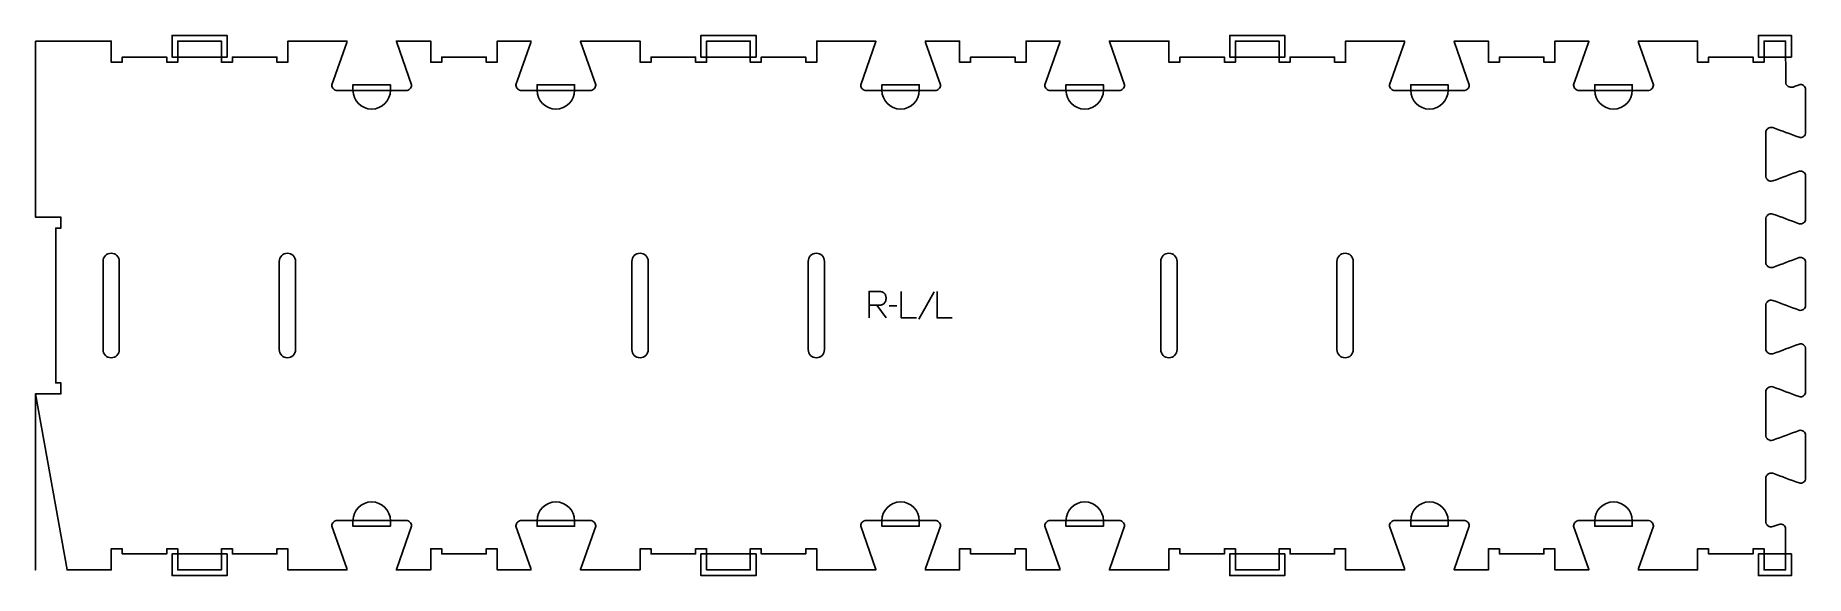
# Model space of a CAD drawing. Extents: x 0 to 2008, y -6 to 606.
import ezdxf

# ---------------------------------------------------------------- set-up
doc = ezdxf.new("R2010")
doc.units = 0
for name, color, linetype in [('1_ANYTOOL_1MMDEEP_LABELS_S', 2, 'CONTINUOUS'), ('3_ANYTOOL_CUTTHROUGH_INSID', 4, 'CONTINUOUS'), ('4_ANYTOOL_CUTTHROUGH_OUTSI', 5, 'CONTINUOUS'), ('5_ANYTOOL_HALF_MILL_9MM_IN', 3, 'CONTINUOUS')]:
    doc.layers.add(name, color=color, linetype=linetype)

msp = doc.modelspace()

# ---------------------------------------------------------------- linework, layer by layer
at = {"layer": '1_ANYTOOL_1MMDEEP_LABELS_S'}
for p, q in [((1019.69097, 315.187681), (1002.505256, 284.416252)), ((954.848113, 300.101967), (965.305256, 285.616252)), ((977.305256, 299.544824), (968.519542, 299.459109))]:
    msp.add_line(p, q, dxfattribs=at)
msp.add_lwpolyline([(945.848113, 285.659109), (945.848113, 315.659109), (957.205256, 315.659109, -0.030274), (958.971069, 315.552094, -0.049), (960.692756, 315.168931, -0.050774), (962.025279, 314.576475, -0.06445), (963.183827, 313.698395, -0.0646), (964.073739, 312.562364, -0.052254), (964.67847, 311.247502, -0.050381), (965.067606, 309.554954, -0.031337), (965.176685, 307.816252, -0.040022), (965.066524, 306.442196, -0.042626), (964.732042, 305.105538, -0.04247), (964.163357, 303.815818, -0.036572), (963.398113, 302.630538, -0.051097), (962.456335, 301.616583, -0.061981), (961.314185, 300.841252, -0.061813), (960.005182, 300.364752, -0.049309), (958.619542, 300.187681, -0.003273), (957.751891, 300.14999, -0.003121), (956.883827, 300.123395, -0.003882), (955.866046, 300.106476, -0.002215), (954.848113, 300.101967), (945.89097, 300.101967)], format="xyb", dxfattribs=at)
for points in [[(982.448113, 315.659109), (982.448113, 285.659109), (999.548113, 285.659109)], [(1023.119542, 315.659109), (1023.119542, 285.659109), (1040.219542, 285.659109)]]:
    msp.add_lwpolyline(points, dxfattribs=at)
at = {"layer": '3_ANYTOOL_CUTTHROUGH_INSID'}
for points in [[(95.209214, 299.750016), (95.209214, 349.750013, 1), (76.709214, 349.750013), (76.709214, 249.75002, 1), (95.209214, 249.75002)], [(295.209214, 249.75002), (295.209214, 349.750013, 1), (276.709214, 349.750013), (276.709214, 249.75002, 1)], [(695.296196, 299.75), (695.296196, 349.749997, 1), (676.796196, 349.749997), (676.796196, 249.750003, 1), (695.296196, 249.750003)], [(895.296196, 249.750003), (895.296196, 349.749997, 1), (876.796196, 349.749997), (876.796196, 249.750003, 1)], [(1295.296196, 299.75), (1295.296196, 349.749997, 1), (1276.796196, 349.749997), (1276.796196, 249.750003, 1), (1295.296196, 249.750003)], [(1495.296196, 249.750003), (1495.296196, 349.749997, 1), (1476.796196, 349.749997), (1476.796196, 249.750003, 1)]]:
    msp.add_lwpolyline(points, format="xyb", close=True, dxfattribs=at)
at = {"layer": '4_ANYTOOL_CUTTHROUGH_OUTSI'}
msp.add_lwpolyline([(0, 599.500016, -0.00004), (0.017385, 400.000016), (28.767385, 400.000016, -0.414214), (29.017385, 399.750016), (29.017385, 387.750016, -0.414214), (28.767385, 387.500016), (23.017385, 387.500016), (23.017385, 212.000016), (28.767385, 212.000016, -0.414214), (29.017385, 211.750016), (29.017385, 199.750016, -0.414214), (28.767385, 199.500016), (0.017385, 199.500016, -0.00004), (0, 0.000016), (35.959214, 0.000016), (86.030854, 0.000017), (86.030854, 23.750017, -0.414214), (86.280854, 24.000017), (98.280854, 24.000017, -0.414214), (98.530854, 23.750017), (98.530854, 18.000017), (149.030854, 18.000017), (149.030854, 23.750017, -0.414214), (149.280854, 24.000017), (161.280854, 24.000017, -0.414214), (161.530854, 23.750017), (161.530854, 0.000017), (211.030854, 0.000017), (211.030854, 23.750017, -0.414214), (211.280854, 24.000017), (223.280854, 24.000017, -0.414214), (223.530854, 23.750017), (223.530854, 18.000017), (274.030854, 18.000017), (274.030854, 23.750017, -0.414214), (274.280854, 24.000017), (286.280854, 24.000017, -0.414214), (286.530854, 23.750017), (286.530854, 0.000017), (336.002517, 0.000017), (353.465923, 0, 0.061784), (353.230929, 1.39487), (336.335396, 49.667412, -0.084368), (336.321361, 49.75, -0.414214), (342.571361, 56), (420.571361, 56, -0.414214), (426.821361, 49.75, -0.084368), (426.807325, 49.667412), (409.908212, 1.383805, 0.061178), (409.676798, 0), (448.482361, 0), (448.482361, 23.75, -0.414214), (448.732361, 24), (460.732361, 24, -0.414214), (460.982361, 23.75), (460.982361, 18), (511.482361, 18), (511.482361, 23.75, -0.414214), (511.732361, 24), (523.732361, 24, -0.414214), (523.982361, 23.75), (523.982361, 0), (562.371923, 0, 0.061784), (562.136929, 1.39487), (545.241396, 49.667412, -0.084368), (545.227361, 49.75, -0.414214), (551.477361, 56), (629.477361, 56, -0.414214), (635.727361, 49.75, -0.084368), (635.713325, 49.667412), (618.814212, 1.383805, 0.061178), (618.582798, 0), (636.046198, 0), (686.117836, 0.000001), (686.117836, 23.750001, -0.414214), (686.367836, 24.000001), (698.367836, 24.000001, -0.414214), (698.617836, 23.750001), (698.617836, 18.000001), (749.117836, 18.000001), (749.117836, 23.750001, -0.414214), (749.367836, 24.000001), (761.367836, 24.000001, -0.414214), (761.617836, 23.750001), (761.617836, 0.000001), (811.117836, 0.000001), (811.117836, 23.750001, -0.414214), (811.367836, 24.000001), (823.367836, 24.000001, -0.414214), (823.617836, 23.750001), (823.617836, 18.000001), (874.117836, 18.000001), (874.117836, 23.750001, -0.414214), (874.367836, 24.000001), (886.367836, 24.000001, -0.414214), (886.617836, 23.750001), (886.617836, 0.000001), (936.089497, 0.000001), (953.552902, 0, 0.061784), (953.317908, 1.39487), (936.422375, 49.667412, -0.084368), (936.40834, 49.75, -0.414214), (942.65834, 56), (1020.65834, 56, -0.414214), (1026.90834, 49.75, -0.084368), (1026.894304, 49.667412), (1009.995191, 1.383805, 0.061178), (1009.763777, 0), (1048.56934, 0), (1048.56934, 23.75, -0.414214), (1048.81934, 24), (1060.81934, 24, -0.414214), (1061.06934, 23.75), (1061.06934, 18), (1111.56934, 18), (1111.56934, 23.75, -0.414214), (1111.81934, 24), (1123.81934, 24, -0.414214), (1124.06934, 23.75), (1124.06934, 0), (1162.458902, 0, 0.061784), (1162.223908, 1.39487), (1145.328375, 49.667412, -0.084368), (1145.31434, 49.75, -0.414214), (1151.56434, 56), (1229.56434, 56, -0.414214), (1235.81434, 49.75, -0.084368), (1235.800304, 49.667412), (1218.901191, 1.383805, 0.061178), (1218.669777, 0), (1236.046196, 0), (1286.117836, 0.000001), (1286.117836, 23.750001, -0.414214), (1286.367836, 24.000001), (1298.367836, 24.000001, -0.414214), (1298.617836, 23.750001), (1298.617836, 18.000001), (1349.117836, 18.000001), (1349.117836, 23.750001, -0.414214), (1349.367836, 24.000001), (1361.367836, 24.000001, -0.414214), (1361.617836, 23.750001), (1361.617836, 0.000001), (1411.117836, 0.000001), (1411.117836, 23.750001, -0.414214), (1411.367836, 24.000001), (1423.367836, 24.000001, -0.414214), (1423.617836, 23.750001), (1423.617836, 18.000001), (1474.117836, 18.000001), (1474.117836, 23.750001, -0.414214), (1474.367836, 24.000001), (1486.367836, 24.000001, -0.414214), (1486.617836, 23.750001), (1486.617836, 0.000001), (1536.089497, 0.000001), (1553.552902, 0, 0.061784), (1553.317908, 1.39487), (1536.422375, 49.667412, -0.084368), (1536.40834, 49.75, -0.414214), (1542.65834, 56), (1620.65834, 56, -0.414214), (1626.90834, 49.75, -0.084368), (1626.894304, 49.667412), (1609.995191, 1.383805, 0.061178), (1609.763777, 0), (1648.56934, 0), (1648.56934, 23.75, -0.414214), (1648.81934, 24), (1660.81934, 24, -0.414214), (1661.06934, 23.75), (1661.06934, 18), (1711.56934, 18), (1711.56934, 23.75, -0.414214), (1711.81934, 24), (1723.81934, 24, -0.414214), (1724.06934, 23.75), (1724.06934, 0), (1762.458902, 0, 0.061784), (1762.223908, 1.39487), (1745.328375, 49.667412, -0.084368), (1745.31434, 49.75, -0.414214), (1751.56434, 56), (1829.56434, 56, -0.414214), (1835.81434, 49.75, -0.084368), (1835.800304, 49.667412), (1818.901191, 1.383805, 0.061178), (1818.669777, 0), (1836.133136, 0.000001), (1885.883095, 0.000001), (1885.883095, 23.750001, -0.414214), (1886.133095, 24.000001), (1898.133095, 24.000001, -0.414214), (1898.383095, 23.750001), (1898.383095, 18.000001), (1948.883095, 18.000001), (1948.883095, 23.750001, -0.414214), (1949.133095, 24.000001), (1961.133095, 24.000001, -0.414214), (1961.383095, 23.750001), (1961.383095, 0.000001), (1985.88309, 0.000001), (1985.882053, 46.13706, 0.245332), (1983.418745, 50.854998, 0.245332), (1978.139511, 51.530656), (1971.330536, 49.015295, -0.015604), (1971.31574, 49.010348, -0.237079), (1965.789, 49.982431, -0.237079), (1963.269816, 54.996763), (1963.270272, 103.502848, -0.237079), (1965.789456, 108.517177, -0.237077), (1971.31605, 109.489262, -0.015611), (1971.330851, 109.484313, 0.000004), (2001.106525, 98.48433, 0.236337), (2006.176254, 99.383352, 0.237079), (2008.493903, 103.996537), (2008.494359, 152.502622, 0.237079), (2006.17671, 157.115805, 0.237104), (2001.092193, 158.009893, -0.000004), (1971.330992, 147.015295, -0.015604), (1971.316196, 147.010348, -0.237079), (1965.789456, 147.982431, -0.237079), (1963.270272, 152.996763), (1963.270728, 201.502848, -0.237079), (1965.789912, 206.517177, -0.237077), (1971.316505, 207.489262, -0.015611), (1971.331307, 207.484313, 0.000004), (2001.106981, 196.48433, 0.236337), (2006.17671, 197.383352, 0.237079), (2008.494359, 201.996537), (2008.494815, 250.502622, 0.237079), (2006.177166, 255.115805, 0.237104), (2001.092649, 256.009893, -0.000004), (1971.331447, 245.015295, -0.015604), (1971.316652, 245.010348, -0.237079), (1965.789912, 245.982431, -0.237079), (1963.270728, 250.996763), (1963.271184, 299.502848, -0.237079), (1965.790368, 304.517177, -0.237077), (1971.316961, 305.489262, -0.015611), (1971.331763, 305.484313, 0.000004), (2001.107436, 294.48433, 0.236337), (2006.177166, 295.383352, 0.237079), (2008.494815, 299.996537), (2008.495271, 348.502622, 0.237079), (2006.177621, 353.115805, 0.237104), (2001.093105, 354.009893, -0.000004), (1971.331903, 343.015295, -0.015604), (1971.317108, 343.010348, -0.237079), (1965.790368, 343.982431, -0.237079), (1963.271184, 348.996763), (1963.271639, 397.502848, -0.237079), (1965.790824, 402.517177, -0.237077), (1971.317417, 403.489262, -0.015611), (1971.332219, 403.484313, 0.000004), (2001.107892, 392.48433, 0.236337), (2006.177621, 393.383352, 0.237079), (2008.495271, 397.996537), (2008.495727, 446.502622, 0.237079), (2006.178077, 451.115805, 0.237104), (2001.093561, 452.009893, -0.000004), (1971.332359, 441.015295, -0.015604), (1971.317564, 441.010348, -0.237079), (1965.790824, 441.982431, -0.237079), (1963.271639, 446.996763), (1963.272095, 495.502848, -0.237079), (1965.791279, 500.517177, -0.237077), (1971.317873, 501.489262, -0.015611), (1971.332674, 501.484313, 0.000004), (2001.108348, 490.48433, 0.236337), (2006.178077, 491.383352, 0.237079), (2008.495727, 495.996537), (2008.496182, 544.502622, 0.237079), (2006.178533, 549.115805, 0.237104), (2001.094016, 550.009893, -0.000017), (1994.299782, 547.499718, -0.522088), (1985.883975, 553.362344), (1985.8831, 599.500001), (1961.383095, 599.500001), (1961.383095, 575.750001, -0.414214), (1961.133095, 575.500001), (1949.133095, 575.500001, -0.414214), (1948.883095, 575.750001), (1948.883095, 581.500001), (1898.383095, 581.500001), (1898.383095, 575.750001, -0.414214), (1898.133095, 575.500001), (1886.133095, 575.500001, -0.414214), (1885.883095, 575.750001), (1885.883095, 599.500001), (1836.133095, 599.5), (1818.669777, 599.5, 0.061784), (1818.904771, 598.10513), (1835.800304, 549.832588, -0.084368), (1835.81434, 549.75, -0.414214), (1829.56434, 543.5), (1751.56434, 543.5, -0.414214), (1745.31434, 549.75, -0.084368), (1745.328375, 549.832588), (1762.227488, 598.116195, 0.061178), (1762.458902, 599.5), (1724.06934, 599.5), (1724.06934, 575.75, -0.414214), (1723.81934, 575.5), (1711.81934, 575.5, -0.414214), (1711.56934, 575.75), (1711.56934, 581.5), (1661.06934, 581.5), (1661.06934, 575.75, -0.414214), (1660.81934, 575.5), (1648.81934, 575.5, -0.414214), (1648.56934, 575.75), (1648.56934, 599.5), (1609.763777, 599.5, 0.061784), (1609.998771, 598.10513), (1626.894304, 549.832588, -0.084368), (1626.90834, 549.75, -0.414214), (1620.65834, 543.5), (1542.65834, 543.5, -0.414214), (1536.40834, 549.75, -0.084368), (1536.422375, 549.832588), (1553.321488, 598.116195, 0.061178), (1553.552902, 599.5), (1536.089497, 599.500001), (1486.617836, 599.500001), (1486.617836, 575.750001, -0.414214), (1486.367836, 575.500001), (1474.367836, 575.500001, -0.414214), (1474.117836, 575.750001), (1474.117836, 581.500001), (1423.617836, 581.500001), (1423.617836, 575.750001, -0.414214), (1423.367836, 575.500001), (1411.367836, 575.500001, -0.414214), (1411.117836, 575.750001), (1411.117836, 599.500001), (1361.617836, 599.500001), (1361.617836, 575.750001, -0.414214), (1361.367836, 575.500001), (1349.367836, 575.500001, -0.414214), (1349.117836, 575.750001), (1349.117836, 581.500001), (1298.617836, 581.500001), (1298.617836, 575.750001, -0.414214), (1298.367836, 575.500001), (1286.367836, 575.500001, -0.414214), (1286.117836, 575.750001), (1286.117836, 599.500001), (1236.046179, 599.5), (1218.669777, 599.5, 0.061784), (1218.904771, 598.10513), (1235.800304, 549.832588, -0.084368), (1235.81434, 549.75, -0.414214), (1229.56434, 543.5), (1151.56434, 543.5, -0.414214), (1145.31434, 549.75, -0.084368), (1145.328375, 549.832588), (1162.227488, 598.116195, 0.061178), (1162.458902, 599.5), (1124.06934, 599.5), (1124.06934, 575.75, -0.414214), (1123.81934, 575.5), (1111.81934, 575.5, -0.414214), (1111.56934, 575.75), (1111.56934, 581.5), (1061.06934, 581.5), (1061.06934, 575.75, -0.414214), (1060.81934, 575.5), (1048.81934, 575.5, -0.414214), (1048.56934, 575.75), (1048.56934, 599.5), (1009.763777, 599.5, 0.061784), (1009.998771, 598.10513), (1026.894304, 549.832588, -0.084368), (1026.90834, 549.75, -0.414214), (1020.65834, 543.5), (942.65834, 543.5, -0.414214), (936.40834, 549.75, -0.084368), (936.422375, 549.832588), (953.321488, 598.116195, 0.061178), (953.552902, 599.5), (936.089497, 599.500001), (886.617836, 599.500001), (886.617836, 575.750001, -0.414214), (886.367836, 575.500001), (874.367836, 575.500001, -0.414214), (874.117836, 575.750001), (874.117836, 581.500001), (823.617836, 581.500001), (823.617836, 575.750001, -0.414214), (823.367836, 575.500001), (811.367836, 575.500001, -0.414214), (811.117836, 575.750001), (811.117836, 599.500001), (761.617836, 599.500001), (761.617836, 575.750001, -0.414214), (761.367836, 575.500001), (749.367836, 575.500001, -0.414214), (749.117836, 575.750001), (749.117836, 581.500001), (698.617836, 581.500001), (698.617836, 575.750001, -0.414214), (698.367836, 575.500001), (686.367836, 575.500001, -0.414214), (686.117836, 575.750001), (686.117836, 599.500001), (636.046179, 599.5), (618.582798, 599.5, 0.061784), (618.817792, 598.10513), (635.713325, 549.832588, -0.084368), (635.727361, 549.75, -0.414214), (629.477361, 543.5), (551.477361, 543.5, -0.414214), (545.227361, 549.75, -0.084368), (545.241396, 549.832588), (562.140509, 598.116195, 0.061178), (562.371923, 599.5), (523.982361, 599.5), (523.982361, 575.75, -0.414214), (523.732361, 575.5), (511.732361, 575.5, -0.414214), (511.482361, 575.75), (511.482361, 581.5), (460.982361, 581.5), (460.982361, 575.75, -0.414214), (460.732361, 575.5), (448.732361, 575.5, -0.414214), (448.482361, 575.75), (448.482361, 599.5), (409.676798, 599.5, 0.061784), (409.911792, 598.10513), (426.807325, 549.832588, -0.084368), (426.821361, 549.75, -0.414214), (420.571361, 543.5), (342.571361, 543.5, -0.414214), (336.321361, 549.75, -0.084368), (336.335396, 549.832588), (353.234509, 598.116195, 0.061178), (353.465923, 599.5), (336.002516, 599.5), (335.97214, 599.500935, -0.000009), (286.530854, 599.500017), (286.530854, 575.750017, -0.414214), (286.280854, 575.500017), (274.280854, 575.500017, -0.414214), (274.030854, 575.750017), (274.030854, 581.500017), (223.530854, 581.500017), (223.530854, 575.750017, -0.414214), (223.280854, 575.500017), (211.280854, 575.500017, -0.414214), (211.030854, 575.750017), (211.030854, 599.500017), (161.530854, 599.500017), (161.530854, 575.750017, -0.414214), (161.280854, 575.500017), (149.280854, 575.500017, -0.414214), (149.030854, 575.750017), (149.030854, 581.500017), (98.530854, 581.500017), (98.530854, 575.750017, -0.414214), (98.280854, 575.500017), (86.280854, 575.500017, -0.414214), (86.030854, 575.750017), (86.030854, 599.500017), (35.959197, 599.500016)], format="xyb", close=True, dxfattribs=at)
at = {"layer": '5_ANYTOOL_HALF_MILL_9MM_IN'}
for points in [[(161.030854, 581.500017), (211.530854, 581.500017), (217.530854, 581.500017), (217.530854, 606.000017), (211.270854, 606.000017), (155.030854, 606.000017), (155.030854, 599.740017), (155.030854, 581.500017)], [(761.117836, 581.500001), (811.617836, 581.500001), (817.617836, 581.500001), (817.617836, 606.000001), (811.357836, 606.000001), (755.117836, 606.000001), (755.117836, 599.740001), (755.117836, 581.500001)], [(1361.117836, 581.500001), (1411.617836, 581.500001), (1417.617836, 581.500001), (1417.617836, 606.000001), (1411.357836, 606.000001), (1355.117836, 606.000001), (1355.117836, 599.740001), (1355.117836, 581.500001)], [(1960.883095, 581.500001), (1986.383095, 581.500001), (1992.383095, 581.500001), (1992.383095, 606.000001), (1986.123095, 606.000001), (1954.883095, 606.000001), (1954.883095, 599.740001), (1954.883095, 581.500001)], [(211.530854, 18.000017), (161.030854, 18.000017), (155.030854, 18.000017), (155.030854, -6.499983), (161.290854, -6.499983), (211.270854, -6.499983), (217.530854, -6.499983), (217.530854, 18.000017)], [(811.617836, 18.000001), (761.117836, 18.000001), (755.117836, 18.000001), (755.117836, -6.499999), (761.377836, -6.499999), (811.357836, -6.499999), (817.617836, -6.499999), (817.617836, 18.000001)], [(1411.617836, 18.000001), (1361.117836, 18.000001), (1355.117836, 18.000001), (1355.117836, -6.499999), (1361.377836, -6.499999), (1411.357836, -6.499999), (1417.617836, -6.499999), (1417.617836, 18.000001)], [(1986.383095, 18.000001), (1960.883095, 18.000001), (1954.883095, 18.000001), (1954.883095, -6.499999), (1961.143095, -6.499999), (1992.383095, -6.499999), (1992.383095, -0.239999), (1992.383095, 18.000001)]]:
    msp.add_lwpolyline(points, close=True, dxfattribs=at)
for points in [[(360.321361, 543.75, 1), (402.821361, 543.75), (402.821361, 550), (360.321361, 550)], [(569.227361, 543.75, 1), (611.727361, 543.75), (611.727361, 550), (569.227361, 550)], [(960.40834, 543.75, 1), (1002.90834, 543.75), (1002.90834, 550), (960.40834, 550)], [(1169.31434, 543.75, 1), (1211.81434, 543.75), (1211.81434, 550), (1169.31434, 550)], [(1560.40834, 543.75, 1), (1602.90834, 543.75), (1602.90834, 550), (1560.40834, 550)], [(1769.31434, 543.75, 1), (1811.81434, 543.75), (1811.81434, 550), (1769.31434, 550)], [(402.821358, 55.76, 0.999765), (360.321361, 55.75), (360.321361, 49.5), (402.821361, 49.5)], [(611.727358, 55.76, 0.999765), (569.227361, 55.75), (569.227361, 49.5), (611.727361, 49.5)], [(1002.908337, 55.76, 0.999765), (960.40834, 55.75), (960.40834, 49.5), (1002.90834, 49.5)], [(1211.81434, 55.5), (1211.81434, 55.75, 1), (1169.31434, 55.75), (1169.31434, 49.5), (1211.81434, 49.5)], [(1602.908337, 55.76, 0.999765), (1560.40834, 55.75), (1560.40834, 49.5), (1602.90834, 49.5)], [(1811.814337, 55.76, 0.999765), (1769.31434, 55.75), (1769.31434, 49.5), (1811.81434, 49.5)]]:
    msp.add_lwpolyline(points, format="xyb", close=True, dxfattribs=at)

doc.saveas('drawing.dxf')
